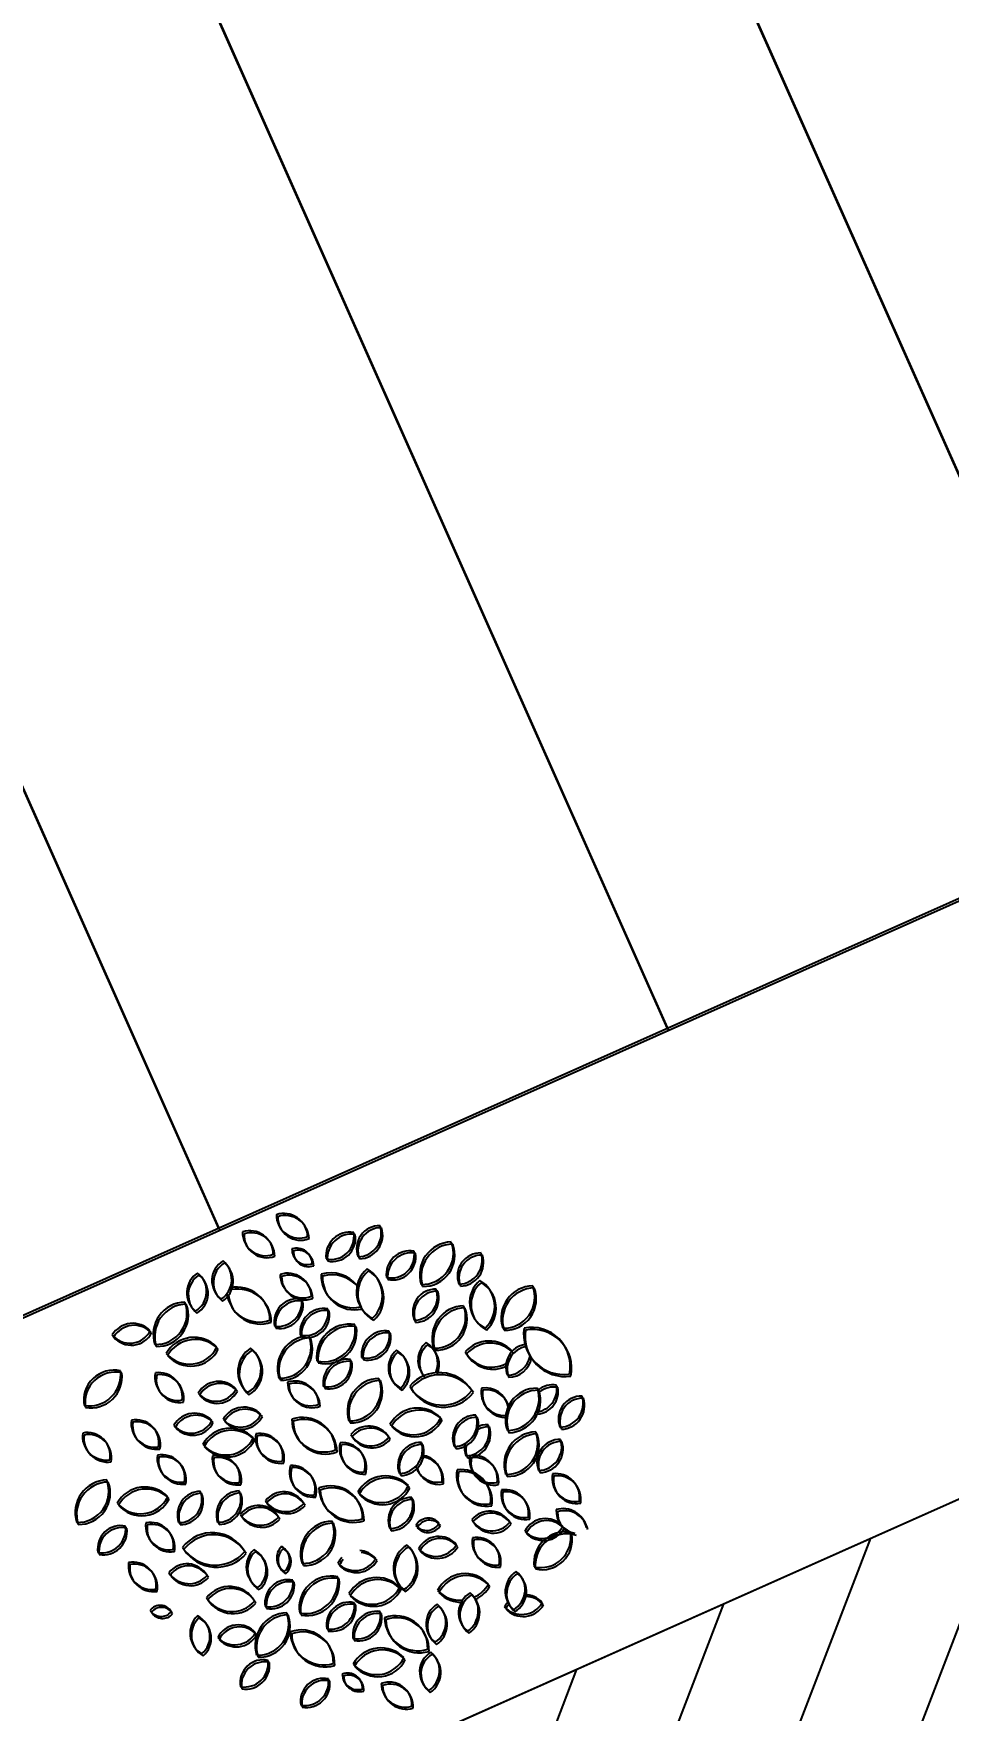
# Model space of a CAD drawing. Header units: inches. Extents: x -422522 to 22891, y -2973 to 414515.
# Drawn here: x 7597.6 to 7647.9, y 10637.9 to 10730.1 of the extents above; entities that cross this region are included whole.
import ezdxf

# ---------------------------------------------------------------- set-up
doc = ezdxf.new("R2010")
doc.units = ezdxf.units.IN
doc.header["$MEASUREMENT"] = 0
doc.layers.get('0').update_dxf_attribs({"lineweight": 25})
doc.layers.add('ARREDAMENTO', color=8, linetype='Continuous', lineweight=18)
doc.layers.add('QUOTE', color=6, linetype='Continuous', lineweight=9)
doc.styles.get("Standard").update_dxf_attribs({"font": 'Arial.ttf'})
doc.dimstyles.get("Standard").update_dxf_attribs({"dimtxt": 15, "dimasz": 10, "dimexe": 10, "dimexo": 10, "dimgap": 5, "dimtad": 2, "dimtih": 1, "dimtoh": 1, "dimdec": 0, "dimzin": 0, "dimdsep": 46, "dimtxsty": 'Standard', "dimblk": 'OBLIQUE', "dimblk1": 'OBLIQUE', "dimblk2": 'OBLIQUE', "dimcen": 0.09, "dimdle": 10, "dimadec": 0, "dimazin": 0, "dimtfac": 1, "dimtdec": 0, "dimtofl": 0, "dimtmove": 0, "dimatfit": 3, "dimldrblk": 'OBLIQUE', "dimfxl": 1, "dimtolj": 1, "dimtzin": 0, "dimarcsym": 0})

# ---------------------------------------------------------------- blocks, each defined once
blk = doc.blocks.new('_Oblique')
at = {"color": 0, "linetype": 'ByBlock', "lineweight": -2}
blk.add_line((-0.5, -0.5), (0.5, 0.5), dxfattribs=at)
blk = doc.blocks.new('*D98')
at = {"layer": 'Defpoints', "color": 0, "transparency": 16777216}
for p in [(7675.32, 10844.6), (7696.508, 10797.011), (7351.213, 10643.208)]:
    blk.add_point(p, dxfattribs=at)
at = {"layer": 'QUOTE', "color": 0, "lineweight": -2, "transparency": 16777216}
for p, q in [((7692.441, 10806.146), (7671.252, 10853.736)), ((7320.864, 10686.786), (7684.455, 10848.668)), ((7347.146, 10652.343), (7325.932, 10699.989))]:
    blk.add_line(p, q, dxfattribs=at)
at = {"layer": 'QUOTE', "color": 0, "lineweight": -2, "transparency": 16777216, "xscale": 10, "yscale": 10, "zscale": 10}
for p, rotation in [((7675.32, 10844.6), 23.99999999997978), ((7329.999, 10690.854), 203.9999999999798)]:
    blk.add_blockref('_Oblique', p, dxfattribs=dict(at, rotation=rotation))
at = {"layer": 'QUOTE', "color": 0, "transparency": 16777216, "insert": (7494.424, 10786.223), "char_height": 15, "attachment_point": 5}
blk.add_mtext('\\A1;378', dxfattribs=at)

msp = doc.modelspace()

# ---------------------------------------------------------------- hatches: boundary and pattern name
h = msp.add_hatch()
h.set_pattern_fill('ANSI31', color=0, scale=50, angle=24)
h.set_pattern_definition([(69, (3551.2776, -5106.066), (-5.8348777, 2.2397997), [])])
h.paths.add_polyline_path([(7743.386, 10691.82), (6657.157, 10208.199), (6657.157, 10142.53), (6849.699, 10228.255), (7089.027, 10334.81), (7089.008, 10334.851), (7098.144, 10338.918), (7452.639, 10496.701), (7453.109, 10496.91), (7763.246, 10634.992), (7763.245, 10634.993), (7763.183, 10635.134), (7767.733, 10637.16)])

# ---------------------------------------------------------------- linework, layer by layer
for p, q in [((7624.551, 10759.485), (7657.102, 10686.407)), ((7624.644, 10759.372), (7657.183, 10686.288)), ((7599.887, 10748.5), (7632.438, 10675.421)), ((7599.979, 10748.39), (7632.518, 10675.306)), ((7575.223, 10737.514), (7607.774, 10664.435)), ((7575.313, 10737.408), (7607.852, 10664.325)), ((7731.093, 10719.365), (7385.798, 10565.562)), ((7731.18, 10719.234), (7385.86, 10565.488)), ((6656.965, 10208.113), (7743.386, 10691.82)), ((6779.618, 10262.731), (7743.383, 10691.828)), ((7398.062, 10538.081), (7743.383, 10691.828))]:
    msp.add_line(p, q)
at = {"layer": 'ARREDAMENTO', "linetype": 'ByBlock', "lineweight": -3}
for centre, radius, start, end in [((7611.365, 10663.942), 1.31, 1.75811, 108.05544), ((7612.219, 10665.157), 1.26, 178.579, 291.23455), ((7612.297, 10665.045), 1.26, 178.5696, 291.22515), ((7611.444, 10663.831), 1.31, 1.74871, 108.04605), ((7616.626, 10663.322), 1.26, 88.35809, 201.01365), ((7616.704, 10663.21), 1.26, 88.3487, 201.00425), ((7615.415, 10664.18), 1.31, 271.5372, 17.83454), ((7615.493, 10664.068), 1.31, 271.5278, 17.82514), ((7610.359, 10664.194), 1.26, 177.39454, 290.0501), ((7609.481, 10662.998), 1.31, 0.57365, 106.87099), ((7610.438, 10664.083), 1.26, 177.38515, 290.0407), ((7609.559, 10662.887), 1.31, 0.56425, 106.86159), ((7614.99, 10662.913), 1.31, 80.45011, 186.74744), ((7613.967, 10663.988), 1.26, 257.271, 9.92655), ((7615.068, 10662.801), 1.31, 80.44071, 186.73805), ((7614.045, 10663.876), 1.26, 257.2616, 9.91716), ((7620.619, 10661.902), 1.785, 91.5372, 197.83454), ((7620.697, 10661.789), 1.785, 91.5278, 197.82514), ((7618.97, 10663.07), 1.716, 268.35809, 21.01365), ((7619.048, 10662.958), 1.716, 268.3487, 21.00425), ((7608.675, 10661.561), 1.26, 120.70264, 233.35819), ((7607.193, 10661.638), 1.31, 303.88175, 50.17908), ((7612.648, 10663.274), 0.833, 177.39454, 290.0501), ((7612.068, 10662.483), 0.866, 0.57365, 106.87099), ((7612.726, 10663.163), 0.833, 177.38515, 290.0407), ((7612.145, 10662.372), 0.866, 0.56425, 106.86159), ((7618.307, 10661.896), 1.31, 80.45011, 186.74744), ((7617.283, 10662.971), 1.26, 257.271, 9.92655), ((7618.385, 10661.784), 1.31, 80.44071, 186.73805), ((7617.361, 10662.859), 1.26, 257.2616, 9.91716), ((7622.171, 10661.822), 1.26, 88.35809, 201.01365), ((7622.249, 10661.708), 1.26, 88.3487, 201.00425), ((7620.96, 10662.68), 1.31, 271.5372, 17.83454), ((7621.038, 10662.567), 1.31, 271.5278, 17.82514), ((7607.349, 10660.893), 1.31, 123.88175, 230.17908), ((7607.427, 10660.783), 1.31, 123.87235, 230.16969), ((7605.867, 10660.97), 1.26, 300.70264, 53.35819), ((7605.944, 10660.86), 1.26, 300.69324, 53.34879), ((7608.753, 10661.45), 1.26, 120.69324, 233.34879), ((7607.27, 10661.527), 1.31, 303.87235, 50.16969), ((7611.572, 10660.661), 1.31, 1.75811, 108.05544), ((7612.426, 10661.876), 1.26, 178.579, 291.23455), ((7611.65, 10660.55), 1.31, 1.74871, 108.04605), ((7612.503, 10661.764), 1.26, 178.5696, 291.22515), ((7615.182, 10661.831), 1.763, 177.39454, 283.26151), ((7613.953, 10660.157), 1.833, 38.26801, 106.87099), ((7615.26, 10661.719), 1.763, 177.38515, 283.25212), ((7614.031, 10660.046), 1.833, 38.25861, 106.86159), ((7617.001, 10660.953), 1.643, 129.86302, 242.51857), ((7617.078, 10660.841), 1.643, 129.85362, 242.50918), ((7615.076, 10660.744), 1.709, 313.04213, 59.33947), ((7615.153, 10660.632), 1.709, 313.03273, 59.33007), ((7609.998, 10661.053), 1.765, 186.41137, 290.0501), ((7610.076, 10660.942), 1.765, 186.40197, 290.0407), ((7608.768, 10659.376), 1.836, 0.57365, 100.91637), ((7608.845, 10659.265), 1.836, 0.56425, 100.90698), ((7619.711, 10659.834), 1.26, 88.35809, 201.01365), ((7619.788, 10659.721), 1.26, 88.3487, 201.00425), ((7618.499, 10660.692), 1.31, 271.5372, 17.83454), ((7618.577, 10660.579), 1.31, 271.5278, 17.82514), ((7623.166, 10660.36), 1.586, 129.86302, 242.51857), ((7623.244, 10660.247), 1.586, 129.85362, 242.50918), ((7621.309, 10660.158), 1.649, 313.04213, 59.33947), ((7621.386, 10660.045), 1.649, 313.03273, 59.33007), ((7625.099, 10659.492), 1.785, 91.5372, 197.83454), ((7625.176, 10659.379), 1.785, 91.5278, 197.82514), ((7623.449, 10660.661), 1.716, 268.35809, 21.01365), ((7623.527, 10660.548), 1.716, 268.3487, 21.00425), ((7605.976, 10658.603), 1.785, 91.5372, 197.83454), ((7606.054, 10658.492), 1.785, 91.5278, 197.82514), ((7604.327, 10659.771), 1.716, 268.35809, 21.01365), ((7604.404, 10659.661), 1.716, 268.3487, 21.00425), ((7612.091, 10659.299), 1.26, 78.45545, 191.11101), ((7611.046, 10660.353), 1.31, 261.63456, 7.9319), ((7612.169, 10659.188), 1.26, 78.44606, 191.10161), ((7611.123, 10660.242), 1.31, 261.62516, 7.9225), ((7613.568, 10658.724), 1.31, 80.45011, 186.74744), ((7612.544, 10659.799), 1.26, 257.271, 9.92655), ((7613.645, 10658.612), 1.31, 80.44071, 186.73805), ((7612.622, 10659.688), 1.26, 257.2616, 9.91716), ((7621.297, 10658.397), 1.785, 91.5372, 197.83454), ((7621.374, 10658.284), 1.785, 91.5278, 197.82514), ((7619.647, 10659.566), 1.716, 268.35809, 21.01365), ((7619.724, 10659.453), 1.716, 268.3487, 21.00425), ((7603.063, 10657.907), 1.31, 42.90131, 149.19864), ((7603.14, 10657.797), 1.31, 42.89191, 149.18924), ((7614.972, 10657.36), 1.809, 80.45011, 186.74744), ((7613.559, 10658.845), 1.739, 257.271, 9.92655), ((7615.049, 10657.249), 1.809, 80.44071, 186.73805), ((7613.636, 10658.733), 1.739, 257.2616, 9.91716), ((7626.767, 10658.624), 2.22, 171.41366, 277.711), ((7624.975, 10656.86), 2.135, 348.23455, 100.8901), ((7625.052, 10656.746), 2.135, 348.22515, 100.88071), ((7602.906, 10659.384), 1.26, 219.7222, 332.37775), ((7602.984, 10659.274), 1.26, 219.7128, 332.36835), ((7606.426, 10656.687), 1.756, 44.00529, 150.30263), ((7606.503, 10656.576), 1.756, 43.99589, 150.29323), ((7612.8, 10656.744), 1.785, 91.5372, 197.83454), ((7612.877, 10656.632), 1.785, 91.5278, 197.82514), ((7611.15, 10657.912), 1.716, 268.35809, 21.01365), ((7611.227, 10657.801), 1.716, 268.3487, 21.00425), ((7616.946, 10657.492), 1.31, 80.45011, 186.74744), ((7615.922, 10658.567), 1.26, 257.271, 9.92655), ((7617.023, 10657.379), 1.31, 80.44071, 186.73805), ((7615.999, 10658.454), 1.26, 257.2616, 9.91716), ((7620.001, 10657.189), 1.26, 129.86302, 222.52336), ((7620.078, 10657.076), 1.26, 129.85362, 222.51397), ((7618.525, 10657.029), 1.31, 336.16657, 59.33947), ((7618.602, 10656.916), 1.31, 336.15718, 59.33007), ((7622.645, 10656.517), 1.727, 42.4829, 139.21592), ((7622.722, 10656.403), 1.727, 42.4735, 139.20652), ((7624.831, 10656.814), 1.26, 99.61321, 201.01365), ((7626.844, 10658.511), 2.22, 171.40426, 277.7016), ((7606.179, 10658.66), 1.688, 220.82618, 333.48174), ((7606.256, 10658.55), 1.688, 220.81678, 333.47234), ((7610.374, 10656.565), 1.532, 122.77776, 229.0751), ((7610.451, 10656.453), 1.532, 122.76836, 229.0657), ((7608.643, 10656.688), 1.473, 299.59865, 52.25421), ((7608.72, 10656.577), 1.473, 299.58925, 52.24481), ((7614.835, 10655.935), 1.31, 81.63456, 187.9319), ((7613.789, 10656.989), 1.26, 258.45545, 11.11101), ((7614.912, 10655.823), 1.31, 81.62516, 187.9225), ((7613.866, 10656.877), 1.26, 258.44606, 11.10161), ((7618.373, 10656.775), 1.26, 129.81424, 242.46979), ((7618.449, 10656.663), 1.26, 129.80484, 242.46039), ((7616.897, 10656.616), 1.31, 312.99335, 59.29068), ((7616.974, 10656.504), 1.31, 312.98395, 59.28129), ((7622.779, 10658.468), 1.66, 209.73948, 299.1403), ((7622.857, 10658.355), 1.66, 209.73008, 299.13091), ((7624.908, 10656.7), 1.26, 99.60381, 201.00425), ((7623.62, 10657.672), 1.31, 271.5372, 348.70601), ((7623.697, 10657.559), 1.31, 271.5278, 348.69661), ((7602.025, 10654.986), 1.66, 77.271, 189.92655), ((7600.676, 10656.402), 1.726, 260.45011, 6.74744), ((7602.101, 10654.876), 1.66, 77.2616, 189.91716), ((7600.753, 10656.292), 1.726, 260.44071, 6.73805), ((7605.541, 10656.241), 1.26, 168.23455, 280.8901), ((7604.483, 10655.199), 1.31, 351.41366, 97.711), ((7605.618, 10656.13), 1.26, 168.22515, 280.88071), ((7604.56, 10655.089), 1.31, 351.40426, 97.7016), ((7616.644, 10654.406), 1.785, 91.5372, 197.83454), ((7614.995, 10655.575), 1.716, 268.35809, 21.01365), ((7619.909, 10654.364), 2.144, 32.8698, 139.16714), ((7619.985, 10654.251), 2.144, 32.8604, 139.15774), ((7607.783, 10654.714), 1.31, 42.90131, 149.19864), ((7607.626, 10656.19), 1.26, 219.7222, 332.37775), ((7607.859, 10654.604), 1.31, 42.89191, 149.18924), ((7607.703, 10656.08), 1.26, 219.7128, 332.36835), ((7612.833, 10655.948), 1.26, 178.579, 291.23455), ((7611.98, 10654.734), 1.31, 1.75811, 108.05544), ((7612.056, 10654.622), 1.31, 1.74871, 108.04605), ((7612.91, 10655.837), 1.26, 178.5696, 291.22515), ((7616.721, 10654.294), 1.785, 91.5278, 197.82514), ((7615.071, 10655.463), 1.716, 268.3487, 21.00425), ((7620.077, 10656.786), 2.061, 209.69069, 322.34625), ((7620.154, 10656.674), 2.061, 209.6813, 322.33685), ((7623.471, 10655.418), 1.26, 169.0631, 274.1681), ((7622.429, 10654.361), 1.31, 12.96108, 98.53955), ((7623.548, 10655.304), 1.26, 169.0537, 274.15871), ((7622.505, 10654.248), 1.31, 12.95168, 98.53015), ((7625.264, 10653.936), 1.716, 88.35809, 201.01365), ((7625.34, 10653.823), 1.716, 88.3487, 201.00425), ((7623.614, 10655.105), 1.785, 271.5372, 17.83454), ((7623.691, 10654.991), 1.785, 271.5278, 17.82514), ((7625.119, 10655.597), 1.26, 274.9353, 9.92655), ((7625.196, 10655.483), 1.26, 274.9259, 9.91716), ((7626.143, 10654.522), 1.31, 80.45011, 127.74888), ((7626.219, 10654.408), 1.31, 80.44071, 127.73949), ((7627.723, 10653.959), 1.26, 88.35809, 201.01365), ((7626.511, 10654.817), 1.31, 271.5372, 17.83454), ((7606.468, 10652.964), 1.31, 44.00529, 150.30263), ((7609.17, 10653.299), 1.31, 44.00529, 150.30263), ((7609.246, 10653.188), 1.31, 43.99589, 150.29323), ((7618.728, 10652.805), 1.756, 44.00529, 150.30263), ((7618.805, 10652.693), 1.756, 43.99589, 150.29323), ((7627.799, 10653.845), 1.26, 88.3487, 201.00425), ((7626.588, 10654.703), 1.31, 271.5278, 17.82514), ((7604.289, 10653.714), 1.31, 172.24221, 278.53955), ((7603.246, 10652.657), 1.26, 349.0631, 101.71865), ((7604.365, 10653.604), 1.31, 172.23281, 278.53015), ((7603.323, 10652.547), 1.26, 349.0537, 101.70926), ((7606.283, 10654.437), 1.26, 220.82618, 333.48174), ((7606.544, 10652.854), 1.31, 43.99589, 150.29323), ((7606.359, 10654.327), 1.26, 220.81678, 333.47234), ((7608.433, 10651.697), 1.756, 44.00529, 150.30263), ((7608.509, 10651.587), 1.756, 43.99589, 150.29323), ((7608.985, 10654.771), 1.26, 220.82618, 333.48174), ((7609.061, 10654.66), 1.26, 220.81678, 333.47234), ((7612.381, 10652.211), 1.837, 1.75811, 108.05544), ((7613.577, 10653.914), 1.767, 178.579, 291.23455), ((7613.654, 10653.802), 1.767, 178.5696, 291.22515), ((7612.457, 10652.099), 1.837, 1.74871, 108.04605), ((7616.043, 10652.259), 1.31, 32.8698, 139.16714), ((7616.12, 10652.147), 1.31, 32.8604, 139.15774), ((7618.481, 10654.779), 1.688, 220.82618, 333.48174), ((7618.557, 10654.666), 1.688, 220.81678, 333.47234), ((7621.907, 10652.912), 1.26, 89.18664, 201.8422), ((7621.984, 10652.798), 1.26, 89.17725, 201.8328), ((7620.684, 10653.752), 1.31, 272.36575, 18.66309), ((7620.76, 10653.639), 1.31, 272.35636, 18.65369), ((7621.345, 10653.244), 1.31, 271.5372, 17.83454), ((7621.421, 10653.131), 1.31, 271.5278, 17.82514), ((7622.556, 10652.386), 1.26, 88.35809, 117.73425), ((7622.632, 10652.272), 1.26, 88.3487, 117.72486), ((7601.609, 10653.011), 1.31, 172.24221, 278.53955), ((7600.567, 10651.954), 1.26, 349.0631, 101.71865), ((7601.686, 10652.901), 1.31, 172.23281, 278.53015), ((7600.643, 10651.844), 1.26, 349.0537, 101.70926), ((7608.185, 10653.671), 1.688, 220.82618, 333.48174), ((7608.261, 10653.56), 1.688, 220.81678, 333.47234), ((7611.116, 10652.942), 1.31, 171.41366, 277.711), ((7610.059, 10651.9), 1.26, 348.23455, 100.8901), ((7611.193, 10652.831), 1.31, 171.40426, 277.7016), ((7610.135, 10651.789), 1.26, 348.22515, 100.88071), ((7615.731, 10652.339), 1.31, 165.92015, 272.21748), ((7614.579, 10651.404), 1.26, 342.74104, 95.39659), ((7615.807, 10652.227), 1.31, 165.91075, 272.20809), ((7614.655, 10651.292), 1.26, 342.73164, 95.38719), ((7616.146, 10653.74), 1.26, 209.69069, 322.34625), ((7616.223, 10653.628), 1.26, 209.6813, 322.33685), ((7618.894, 10651.413), 1.26, 88.35809, 201.01365), ((7618.97, 10651.3), 1.26, 88.3487, 201.00425), ((7617.683, 10652.271), 1.31, 271.5372, 17.83454), ((7617.759, 10652.159), 1.31, 271.5278, 17.82514), ((7622.556, 10652.386), 1.26, 170.02467, 201.01365), ((7622.632, 10652.272), 1.26, 170.01527, 201.00425), ((7625.261, 10651.465), 1.785, 91.5372, 197.83454), ((7625.337, 10651.352), 1.785, 91.5278, 197.82514), ((7623.612, 10652.634), 1.716, 268.35809, 21.01365), ((7623.688, 10652.52), 1.716, 268.3487, 21.00425), ((7626.544, 10651.578), 1.26, 88.35809, 201.01365), ((7626.62, 10651.464), 1.26, 88.3487, 201.00425), ((7625.333, 10652.436), 1.31, 271.5372, 17.83454), ((7625.409, 10652.322), 1.31, 271.5278, 17.82514), ((7605.716, 10651.791), 1.31, 172.24221, 278.53955), ((7604.673, 10650.734), 1.26, 349.0631, 101.71865), ((7605.792, 10651.681), 1.31, 172.23281, 278.53015), ((7604.749, 10650.624), 1.26, 349.0537, 101.70926), ((7608.742, 10651.753), 1.31, 172.24221, 278.53955), ((7607.7, 10650.696), 1.26, 349.0631, 101.71865), ((7608.818, 10651.642), 1.31, 172.23281, 278.53015), ((7607.775, 10650.586), 1.26, 349.0537, 101.70926), ((7618.769, 10650.683), 1.31, 352.24221, 81.61227), ((7618.845, 10650.57), 1.31, 352.23281, 81.60287), ((7622.838, 10651.702), 1.26, 169.0631, 281.71865), ((7621.795, 10650.645), 1.31, 352.24221, 98.53955), ((7622.914, 10651.588), 1.26, 169.0537, 281.70926), ((7621.871, 10650.532), 1.31, 352.23281, 98.53015), ((7601.685, 10648.823), 1.785, 91.5372, 197.83454), ((7600.035, 10649.992), 1.716, 268.35809, 21.01365), ((7612.932, 10651.032), 1.26, 162.74104, 275.39659), ((7611.78, 10650.097), 1.31, 345.92015, 92.21748), ((7613.008, 10650.921), 1.26, 162.73164, 275.38719), ((7611.855, 10649.985), 1.31, 345.91075, 92.20809), ((7616.96, 10649.076), 1.756, 44.00529, 150.30263), ((7617.036, 10648.964), 1.756, 43.99589, 150.29323), ((7619.811, 10651.74), 1.26, 198.06893, 281.71865), ((7619.888, 10651.627), 1.26, 198.05953, 281.70926), ((7622.436, 10650.847), 1.575, 168.23455, 280.8901), ((7621.113, 10649.545), 1.638, 351.41366, 97.711), ((7622.512, 10650.734), 1.575, 168.22515, 280.88071), ((7621.189, 10649.432), 1.638, 351.40426, 97.7016), ((7627.374, 10650.688), 1.26, 168.23455, 280.8901), ((7626.317, 10649.646), 1.31, 351.41366, 97.711), ((7627.45, 10650.574), 1.26, 168.22515, 280.88071), ((7626.392, 10649.533), 1.31, 351.40426, 97.7016), ((7601.761, 10648.713), 1.785, 91.5278, 197.82514), ((7600.111, 10649.882), 1.716, 268.3487, 21.00425), ((7603.726, 10648.463), 1.756, 44.00529, 150.30263), ((7603.479, 10650.437), 1.688, 220.82618, 333.48174), ((7603.802, 10648.353), 1.756, 43.99589, 150.29323), ((7606.827, 10648.684), 1.31, 92.36575, 198.66309), ((7605.604, 10649.525), 1.26, 269.18664, 21.8422), ((7606.903, 10648.574), 1.31, 92.35636, 198.65369), ((7605.679, 10649.414), 1.26, 269.17725, 21.8328), ((7608.97, 10648.7), 1.31, 92.36575, 198.66309), ((7607.747, 10649.541), 1.26, 269.18664, 21.8422), ((7609.046, 10648.589), 1.31, 92.35636, 198.65369), ((7607.823, 10649.43), 1.26, 269.17725, 21.8328), ((7611.365, 10648.696), 1.26, 29.69069, 142.34625), ((7611.44, 10648.585), 1.26, 29.6813, 142.33685), ((7613.934, 10648.522), 1.767, 358.579, 111.23455), ((7615.13, 10650.225), 1.837, 181.75811, 288.05544), ((7614.009, 10648.41), 1.767, 358.5696, 111.22515), ((7615.206, 10650.113), 1.837, 181.74871, 288.04605), ((7616.713, 10651.05), 1.688, 220.82618, 333.48174), ((7616.788, 10650.938), 1.688, 220.81678, 333.47234), ((7624.57, 10649.808), 1.26, 168.23455, 280.8901), ((7623.513, 10648.766), 1.31, 351.41366, 97.711), ((7624.646, 10649.694), 1.26, 168.22515, 280.88071), ((7623.588, 10648.653), 1.31, 351.40426, 97.7016), ((7603.555, 10650.327), 1.688, 220.81678, 333.47234), ((7609.975, 10647.947), 1.26, 29.69069, 142.34625), ((7610.05, 10647.836), 1.26, 29.6813, 142.33685), ((7611.468, 10650.177), 1.31, 212.8698, 319.16714), ((7611.543, 10650.066), 1.31, 212.8604, 319.15774), ((7618.366, 10648.385), 1.26, 88.35809, 201.01365), ((7618.441, 10648.273), 1.26, 88.3487, 201.00425), ((7617.154, 10649.243), 1.31, 271.5372, 17.83454), ((7617.23, 10649.131), 1.31, 271.5278, 17.82514), ((7622.688, 10647.583), 1.31, 32.91858, 139.21592), ((7622.764, 10647.47), 1.31, 32.90919, 139.20652), ((7627.596, 10648.922), 1.26, 177.39454, 259.24985), ((7626.718, 10647.726), 1.31, 12.05169, 106.87099), ((7627.672, 10648.808), 1.26, 177.38515, 259.24045), ((7626.793, 10647.612), 1.31, 12.04229, 106.86159), ((7602.392, 10646.839), 1.26, 77.271, 189.92655), ((7601.368, 10647.914), 1.31, 260.45011, 6.74744), ((7602.467, 10646.73), 1.26, 77.2616, 189.91716), ((7601.444, 10647.805), 1.31, 260.44071, 6.73805), ((7605.082, 10648.075), 1.31, 172.24221, 278.53955), ((7604.04, 10647.018), 1.26, 349.0631, 101.71865), ((7605.158, 10647.965), 1.31, 172.23281, 278.53015), ((7604.115, 10646.908), 1.26, 349.0537, 101.70926), ((7610.078, 10649.428), 1.31, 212.8698, 319.16714), ((7610.153, 10649.317), 1.31, 212.8604, 319.15774), ((7614.07, 10646.568), 1.785, 91.5372, 197.83454), ((7614.145, 10646.457), 1.785, 91.5278, 197.82514), ((7612.42, 10647.737), 1.716, 268.35809, 21.01365), ((7612.496, 10647.626), 1.716, 268.3487, 21.00425), ((7619.309, 10647.734), 0.777, 39.7222, 152.37775), ((7619.212, 10648.644), 0.808, 222.90131, 329.19864), ((7619.384, 10647.621), 0.777, 39.7128, 152.36835), ((7619.288, 10648.532), 0.808, 222.89191, 329.18924), ((7622.79, 10649.064), 1.26, 209.73948, 322.39503), ((7622.866, 10648.951), 1.26, 209.73008, 322.38563), ((7625.745, 10647.231), 1.26, 40.82618, 153.48174), ((7625.56, 10648.704), 1.31, 224.00529, 330.30263), ((7625.82, 10647.117), 1.26, 40.81678, 153.47234), ((7625.636, 10648.59), 1.31, 223.99589, 330.29323), ((7607.434, 10645.65), 2.061, 29.69069, 142.34625), ((7607.602, 10648.072), 2.144, 212.8698, 319.16714), ((7607.509, 10645.539), 2.061, 29.6813, 142.33685), ((7611.834, 10646.317), 0.859, 132.99335, 239.29068), ((7610.866, 10646.213), 0.826, 309.81424, 62.46979), ((7618.868, 10645.748), 1.473, 119.59865, 232.25421), ((7618.943, 10645.636), 1.473, 119.58925, 232.24481), ((7617.137, 10645.872), 1.532, 302.77776, 49.0751), ((7617.212, 10645.759), 1.532, 302.76836, 49.0657), ((7619.885, 10646.246), 1.26, 39.7222, 152.37775), ((7619.728, 10647.722), 1.31, 222.90131, 329.19864), ((7619.96, 10646.133), 1.26, 39.7128, 152.36835), ((7619.804, 10647.609), 1.31, 222.89191, 329.18924), ((7623.028, 10647.237), 1.31, 171.41366, 277.711), ((7621.97, 10646.195), 1.26, 348.23455, 100.8901), ((7623.103, 10647.124), 1.31, 171.40426, 277.7016), ((7622.045, 10646.082), 1.26, 348.22515, 100.88071), ((7626.835, 10646.034), 1.726, 80.45011, 186.74744), ((7625.486, 10647.451), 1.66, 257.271, 9.92655), ((7626.91, 10645.92), 1.726, 80.44071, 186.73805), ((7625.561, 10647.337), 1.66, 257.2616, 9.91716), ((7604.131, 10645.893), 1.31, 172.24221, 278.53955), ((7603.089, 10644.837), 1.26, 349.0631, 101.71865), ((7603.164, 10644.727), 1.26, 349.0537, 101.70926), ((7606.052, 10644.738), 1.26, 29.69069, 142.34625), ((7607.678, 10647.962), 2.144, 212.8604, 319.15774), ((7610.614, 10645.82), 1.31, 132.99335, 239.29068), ((7610.689, 10645.708), 1.31, 132.98395, 239.28129), ((7609.138, 10645.661), 1.26, 309.81424, 62.46979), ((7609.214, 10645.55), 1.26, 309.80484, 62.46039), ((7611.909, 10646.205), 0.859, 132.98395, 239.28129), ((7610.941, 10646.101), 0.826, 309.80484, 62.46039), ((7615.468, 10645.47), 1.26, 135.90473, 153.48174), ((7615.283, 10646.942), 1.31, 224.00529, 330.30263), ((7615.543, 10645.358), 1.26, 135.89533, 153.47234), ((7615.358, 10646.83), 1.31, 223.99589, 330.29323), ((7615.468, 10645.47), 1.26, 40.82618, 86.61169), ((7615.543, 10645.358), 1.26, 40.81678, 86.60229), ((7604.206, 10645.783), 1.31, 172.23281, 278.53015), ((7606.155, 10646.218), 1.31, 212.8698, 319.16714), ((7606.127, 10644.627), 1.26, 29.6813, 142.33685), ((7606.23, 10646.108), 1.31, 212.8604, 319.15774), ((7611.589, 10643.87), 1.26, 77.271, 189.92655), ((7610.565, 10644.945), 1.31, 260.45011, 6.74744), ((7613.952, 10643.592), 1.739, 77.271, 189.92655), ((7612.539, 10645.076), 1.809, 260.45011, 6.74744), ((7614.027, 10643.48), 1.739, 77.2616, 189.91716), ((7612.614, 10644.964), 1.809, 260.44071, 6.73805), ((7616.474, 10643.492), 1.756, 44.00529, 150.30263), ((7616.548, 10643.38), 1.756, 43.99589, 150.29323), ((7621.332, 10643.776), 1.688, 40.82618, 153.48174), ((7621.407, 10643.663), 1.688, 40.81678, 153.47234), ((7624.85, 10644.477), 1.31, 122.77776, 229.0751), ((7624.925, 10644.364), 1.31, 122.76836, 229.0657), ((7623.369, 10644.583), 1.26, 299.59865, 52.25421), ((7623.444, 10644.469), 1.26, 299.58925, 52.24481), ((7608.378, 10643.161), 1.595, 29.73948, 142.39503), ((7608.506, 10645.036), 1.658, 212.91858, 319.21592), ((7608.452, 10643.051), 1.595, 29.73008, 142.38563), ((7611.664, 10643.758), 1.26, 77.2616, 189.91716), ((7610.64, 10644.833), 1.31, 260.44071, 6.73805), ((7616.226, 10645.466), 1.688, 220.82618, 333.48174), ((7616.301, 10645.354), 1.688, 220.81678, 333.47234), ((7621.085, 10645.75), 1.756, 224.00529, 272.99379), ((7621.16, 10645.637), 1.756, 223.99589, 272.98439), ((7622.231, 10643.307), 1.26, 119.59865, 232.25421), ((7622.306, 10643.194), 1.26, 119.58925, 232.24481), ((7620.75, 10643.412), 1.31, 302.77776, 49.0751), ((7620.825, 10643.299), 1.31, 302.76836, 49.0657), ((7621.085, 10645.75), 1.756, 295.02015, 330.30263), ((7621.16, 10645.637), 1.756, 295.01075, 330.29323), ((7624.605, 10643.053), 1.26, 39.7222, 90.22672), ((7624.679, 10642.939), 1.26, 39.7128, 90.21732), ((7604.571, 10643.018), 0.702, 29.69069, 142.34625), ((7604.628, 10643.843), 0.73, 212.8698, 319.16714), ((7604.645, 10642.908), 0.702, 29.6813, 142.33685), ((7604.703, 10643.733), 0.73, 212.8604, 319.15774), ((7608.581, 10644.925), 1.658, 212.90919, 319.20652), ((7611.574, 10641.525), 1.785, 91.5372, 197.83454), ((7609.925, 10642.694), 1.716, 268.35809, 21.01365), ((7614.967, 10642.637), 1.26, 77.271, 189.92655), ((7613.943, 10643.712), 1.31, 260.45011, 6.74744), ((7615.041, 10642.525), 1.26, 77.2616, 189.91716), ((7614.018, 10643.6), 1.31, 260.44071, 6.73805), ((7616.465, 10642.083), 1.31, 81.63456, 187.9319), ((7615.42, 10643.137), 1.26, 258.45545, 11.11101), ((7616.54, 10641.971), 1.31, 81.62516, 187.9225), ((7615.494, 10643.025), 1.26, 258.44606, 11.10161), ((7620.442, 10642.698), 1.26, 120.70264, 233.35819), ((7620.517, 10642.585), 1.26, 120.69324, 233.34879), ((7618.96, 10642.775), 1.31, 303.88175, 50.17908), ((7619.034, 10642.662), 1.31, 303.87235, 50.16969), ((7624.605, 10643.053), 1.26, 137.68164, 152.37775), ((7624.448, 10644.529), 1.31, 222.90131, 329.19864), ((7624.679, 10642.939), 1.26, 137.67224, 152.36835), ((7624.523, 10644.415), 1.31, 222.89191, 329.18924), ((7607.521, 10642.182), 1.31, 132.99335, 239.29068), ((7607.596, 10642.071), 1.31, 132.98395, 239.28129), ((7606.045, 10642.023), 1.26, 309.81424, 62.46979), ((7606.12, 10641.912), 1.26, 309.80484, 62.46039), ((7608.86, 10641.386), 1.26, 40.82618, 153.48174), ((7608.934, 10641.275), 1.26, 40.81678, 153.47234), ((7611.649, 10641.414), 1.785, 91.5278, 197.82514), ((7609.999, 10642.583), 1.716, 268.3487, 21.00425), ((7612.329, 10640.605), 1.763, 357.39454, 110.0501), ((7617.513, 10641.383), 1.765, 357.39454, 110.0501), ((7618.743, 10643.06), 1.836, 180.57365, 286.87099), ((7617.587, 10641.271), 1.765, 357.38515, 110.0407), ((7618.818, 10642.947), 1.836, 180.56425, 286.86159), ((7608.675, 10642.859), 1.31, 224.00529, 330.30263), ((7608.75, 10642.748), 1.31, 223.99589, 330.29323), ((7613.557, 10642.279), 1.833, 180.57365, 286.87099), ((7612.403, 10640.493), 1.763, 357.38515, 110.0407), ((7613.632, 10642.167), 1.833, 180.56425, 286.86159), ((7616.709, 10639.625), 1.756, 44.00529, 150.30263), ((7610.228, 10639.465), 1.26, 77.271, 189.92655), ((7609.204, 10640.54), 1.31, 260.45011, 6.74744), ((7610.302, 10639.354), 1.26, 77.2616, 189.91716), ((7609.278, 10640.429), 1.31, 260.44071, 6.73805), ((7616.462, 10641.599), 1.688, 220.82618, 333.48174), ((7616.783, 10639.513), 1.756, 43.99589, 150.29323), ((7616.536, 10641.487), 1.688, 220.81678, 333.47234), ((7620.092, 10640.057), 1.26, 120.70264, 233.35819), ((7620.166, 10639.945), 1.26, 120.69324, 233.34879), ((7618.61, 10640.134), 1.31, 303.88175, 50.17908), ((7618.684, 10640.022), 1.31, 303.87235, 50.16969), ((7613.544, 10638.449), 1.26, 77.271, 189.92655), ((7612.521, 10639.524), 1.31, 260.45011, 6.74744), ((7613.618, 10638.337), 1.26, 77.2616, 189.91716), ((7612.595, 10639.412), 1.31, 260.44071, 6.73805), ((7614.863, 10639.162), 0.833, 357.39454, 110.0501), ((7615.443, 10639.953), 0.866, 180.57365, 286.87099), ((7614.937, 10639.05), 0.833, 357.38515, 110.0407), ((7615.518, 10639.841), 0.866, 180.56425, 286.86159), ((7617.152, 10638.242), 1.26, 357.39454, 110.0501), ((7618.03, 10639.438), 1.31, 180.57365, 286.87099), ((7617.225, 10638.129), 1.26, 357.38515, 110.0407), ((7618.104, 10639.326), 1.31, 180.56425, 286.86159)]:
    msp.add_arc(centre, radius, start, end, dxfattribs=at)

# ---------------------------------------------------------------- dimensions: what is measured, and where the dimension line sits
at = {"layer": 'QUOTE'}
dim = msp.add_linear_dim(base=(7675.32, 10844.6), p1=(7351.213, 10643.208), p2=(7696.508, 10797.011), angle=24, dimstyle='Standard', dxfattribs=at)
dim.commit()
dim.dimension.update_dxf_attribs({"geometry": '*D98', "text_midpoint": (7494.424, 10786.223)})

doc.saveas('drawing.dxf')
